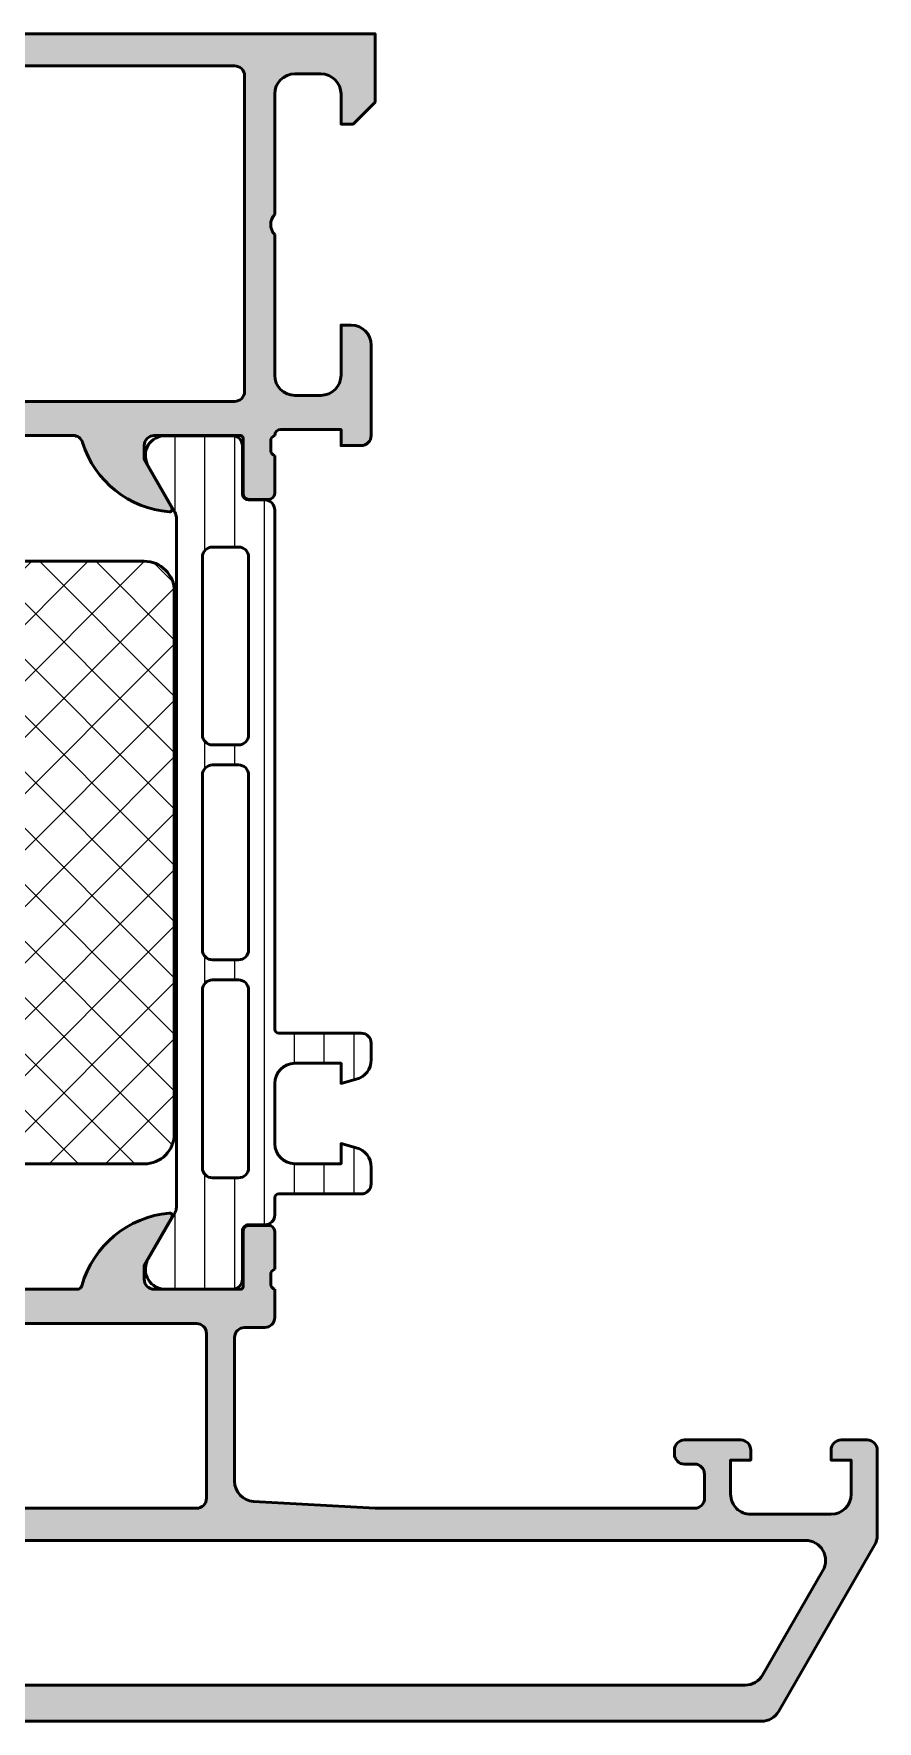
# Model space of a CAD drawing. Extents: x 0 to 84, y 1 to 85.
# Drawn here: x 42 to 84, y 1 to 85 of the extents above; entities that cross this region are included whole.
import ezdxf

# ---------------------------------------------------------------- set-up
doc = ezdxf.new("R2010")
doc.units = 0
for name, color, linetype, lineweight in [('0S-Alu contour', 7, 'Continuous', 50), ('0S-Alu hatch', 252, 'Continuous', 25), ('0S-Plastic contour', 254, 'Continuous', 50), ('0S-Plastic hatch', 253, 'Continuous', 25), ('0S-PT contour', 91, 'Continuous', 50), ('0S-PT hatch', 103, 'Continuous', 25)]:
    doc.layers.add(name, color=color, linetype=linetype, lineweight=lineweight)

# ---------------------------------------------------------------- blocks, each defined once
blk = doc.blocks.new('347470__0EFAA84F_3B06_42D3_899F_2176F6EC18F2_')
at = {"layer": '0S-Alu hatch'}
h = blk.add_hatch(color=256, dxfattribs=at)
edge = h.paths.add_edge_path()
edge.add_ellipse((29.92116444653429, 22.76752011515538), major_axis=(-0.2788950563274239, 0), ratio=1, start_angle=106.41987641949419, end_angle=181.1645893740998, ccw=False)
edge.add_line((30.00000089307734, 22.49999952316228), (30.00000089307734, 21.09999799728354))
edge.add_arc((30.50000089307734, 21.09999799728354), 0.5, 180, 270)
edge.add_line((30.50000089307734, 20.59999799728355), (31.50000089307734, 20.59999799728355))
edge.add_ellipse((31.50000089307734, 20.09999799728355), major_axis=(-0.5, 0), ratio=1, start_angle=180, end_angle=270, ccw=False)
edge.add_line((32.00000089307734, 20.09999799728355), (32.00000089307734, 12.94448852539023))
edge.add_ellipse((31.00001022148991, 12.94447682080039), major_axis=(-0.9999906716559287, 0), ratio=1, start_angle=93.26926935201033, end_angle=180.0006706298244, ccw=False)
edge.add_line((31.05703824659297, 11.94611358642539), (25.00000280042689, 11.5999984741207))
edge.add_line((25.00000280042689, 11.5999984741207), (9.100008903941596, 11.5999984741207))
edge.add_ellipse((9.100005264584935, 12.09999483476404), major_axis=(-0.4999963606565819, 0), ratio=1, start_angle=-0.000417042864683026, end_angle=90.00041704258939, ccw=False)
edge.add_line((8.600008903941596, 12.0999984741231), (8.600008903941596, 13.30000305175731))
edge.add_ellipse((9.100011644809298, 13.30000031088972), major_axis=(-0.5000027408752123, 0), ratio=1, start_angle=270.00031407858114, end_angle=359.99968592151924, ccw=False)
edge.add_line((9.100008903941596, 13.80000305175742), (9.600008903941596, 13.80000305175742))
edge.add_arc((9.600021785517823, 14.29999017018119), 0.4999871185897141, 269.9985238420675, 360.0014761578453)
edge.add_line((10.10000890394159, 14.30000305175666), (10.10000890394159, 14.49999999999961))
edge.add_arc((9.600022703926284, 14.50001379998429), 0.4999862002057592, 359.9984185945515, 450.001581405406)
edge.add_line((9.600008903941596, 14.99999999999961), (6.799990593394722, 14.99999999999961))
edge.add_arc((6.80003932916871, 14.49995126422562), 0.5000487381489312, 90.00558416400675, 179.994415836045)
edge.add_line((6.299990593394722, 14.49999999999915), (6.299990593394722, 13.99999999999961))
edge.add_line((6.299990593394722, 13.99999999999961), (7.299990593394722, 13.99999999999961))
edge.add_line((7.299990593394722, 13.99999999999961), (7.299990593394722, 12.30000305175742))
edge.add_ellipse((6.300037843102492, 12.29995580302594), major_axis=(-0.9999527514085045, 0), ratio=1, start_angle=89.9990412743004, end_angle=180.0027072808267, ccw=False)
edge.add_line((6.300021110973018, 11.30000305175742), (2.299990593394708, 11.30000305175742))
edge.add_ellipse((2.30003377189436, 12.30004623025707), major_axis=(-1.000043179431803, 0), ratio=1, start_angle=0.00247383901108833, end_angle=89.99752616102239, ccw=False)
edge.add_line((1.299990593394708, 12.30000305175684), (1.300049721202326, 13.99999999999972))
edge.add_line((1.300049721202326, 13.99999999999972), (2.300049721202325, 13.99999999999961))
edge.add_line((2.300049721202325, 13.99999999999961), (2.300049721202325, 14.49999999999961))
edge.add_arc((1.799999769986383, 14.49995004878366), 0.500049953710817, 0.0057234159238532, 89.99427658409537)
edge.add_line((1.800049721202297, 14.99999999999961), (0.5000008930773261, 14.99999999999961))
edge.add_arc((0.5000508442932114, 14.49995004878375), 0.5000499537107316, 90.00572341590134, 179.9942765840761)
edge.add_line((8.930773546e-07, 14.49999999999983), (-8.930773293e-07, 10.25881933083658))
edge.add_arc((0.9999991069225314, 10.25881877819851), 1.000000000000013, 179.9999683527403, 209.9999999999999)
edge.add_line((0.1339737031380802, 9.75881877819851), (4.902204947919342, 1.499999999999836))
edge.add_arc((5.768230351703795, 1.999999999999861), 1.000000000000025, 210.0000000000008, 270.0000000000013)
edge.add_line((5.768230351703818, 0.9999999999998362), (78.23175712933612, 0.9999999999998294))
edge.add_arc((78.23175712933612, 1.999999999999808), 0.9999999999999786, 270, 330.0000000000001)
edge.add_line((79.09778253312054, 1.49999999999982), (83.86601377790183, 9.758818778198439))
edge.add_arc((82.9999883741174, 10.25881877819844), 1.00000000000001, 330.0000000000001, 360.0000316702843)
edge.add_line((83.99998837411725, 10.25881933094918), (83.99998658796255, 14.49999999999972))
edge.add_arc((83.4999366367467, 14.49995004878374), 0.5000499537107459, 0.0057234159238532, 89.99427658409702)
edge.add_line((83.4999865879626, 14.99999999999961), (82.1999377598376, 14.99999999999962))
edge.add_arc((82.19998771105354, 14.49995004878368), 0.500049953710817, 90.00572341590787, 179.9942765840761)
edge.add_line((81.6999377598376, 14.49999999999976), (81.6999377598376, 13.99999999999961))
edge.add_line((81.6999377598376, 13.99999999999961), (82.6999377598376, 13.99999999999972))
edge.add_line((82.6999377598376, 13.99999999999972), (82.69999688764521, 12.30000305175753))
edge.add_ellipse((81.69995370914557, 12.30004623025706), major_axis=(-1.000043179431789, 0), ratio=1, start_angle=90.00247383897681, end_angle=179.9975261609891, ccw=False)
edge.add_line((81.69999688764521, 11.30000305175743), (77.69996637006686, 11.30000305175741))
edge.add_ellipse((77.69994963793742, 12.2999558030259), major_axis=(-0.9999527514084835, 0), ratio=1, start_angle=-0.0027072808267121218, end_angle=90.00095872569761, ccw=False)
edge.add_line((76.69999688764521, 12.30000305175754), (76.69999688764521, 13.99999999999961))
edge.add_line((76.69999688764521, 13.99999999999961), (77.69999688764521, 13.99999999999961))
edge.add_line((77.69999688764521, 13.99999999999961), (77.69999688764521, 14.49999999999949))
edge.add_arc((77.19994815187123, 14.49995126422561), 0.5000487381489312, 0.0055841639549441, 89.99441583599327)
edge.add_line((77.19999688764521, 14.9999999999996), (74.39997857709832, 14.99999999999962))
edge.add_arc((74.39996477711365, 14.50001379998431), 0.4999862002057592, 89.99841859459399, 180.0015814054484)
edge.add_line((73.89997857709832, 14.49999999999925), (73.89997857709832, 14.30000305175742))
edge.add_arc((74.39996569552211, 14.29999017018119), 0.4999871185897141, 179.9985238419079, 270.0014761579325)
edge.add_line((74.39997857709832, 13.80000305175742), (74.89997857709834, 13.80000305175742))
edge.add_ellipse((74.89997583623064, 13.30000031088972), major_axis=(-0.5000027408752123, 0), ratio=1, start_angle=180.0003140784808, end_angle=269.99968592141886, ccw=False)
edge.add_line((75.39997857709834, 13.30000305175654), (75.39997857709834, 12.09999847412059))
edge.add_ellipse((74.899982216455, 12.09999483476404), major_axis=(-0.4999963606565819, 0), ratio=1, start_angle=89.99958295741061, end_angle=180.0004170428646, ccw=False)
edge.add_line((74.89997857709834, 11.5999984741207), (58.99998468061305, 11.5999984741207))
edge.add_line((58.99998468061305, 11.5999984741207), (52.94294923444697, 11.94611358642539))
edge.add_ellipse((52.99997725955002, 12.94447682080039), major_axis=(-0.9999906716559276, 0), ratio=1, start_angle=-0.0006706298242988851, end_angle=86.7307306479899, ccw=False)
edge.add_line((51.9999865879626, 12.94448852538971), (51.9999865879626, 20.09999799728355))
edge.add_ellipse((52.49998658796259, 20.09999799728355), major_axis=(-0.5, 0), ratio=1, start_angle=270, end_angle=360, ccw=False)
edge.add_line((52.49998658796259, 20.59999799728355), (53.49998658796259, 20.59999799728355))
edge.add_arc((53.49998658796259, 21.09999799728354), 0.5, 270, 360)
edge.add_line((53.9999865879626, 21.09999799728354), (53.9999865879626, 22.49999952316227))
edge.add_ellipse((54.07882303450563, 22.76752011515538), major_axis=(-0.2788950563274304, 0), ratio=1, start_angle=-1.1645893740997053, end_angle=73.5801235805107, ccw=False)
edge.add_line((53.79998558796258, 22.77318852315377), (53.79998558796258, 23.22678252315378))
edge.add_ellipse((54.07885368360575, 23.23244318263083), major_axis=(-0.2789255417371504, 0), ratio=1, start_angle=-73.57540544464808, end_angle=1.1628700728853119, ccw=False)
edge.add_line((53.9999865879626, 23.49998652315377), (53.9999865879626, 25.37999752316228))
edge.add_arc((53.69998658796259, 25.37999752316227), 0.3000000000000114, 0, 90)
edge.add_line((53.69998658796259, 25.67999752316228), (52.7200122689198, 25.67999752316228))
edge.add_arc((52.7200122689198, 25.37999752316227), 0.3000000000000114, 90, 180)
edge.add_line((52.42001226891979, 25.37999752316227), (52.42001226891979, 22.61999952316228))
edge.add_ellipse((52.30001226891978, 22.61999952316228), major_axis=(-0.1200000000000045, 0), ratio=1, start_angle=90, end_angle=180, ccw=False)
edge.add_line((52.30001226891978, 22.49999952316228), (47.99998658796259, 22.49999952316228))
edge.add_ellipse((47.9999865879626, 22.99999952316229), major_axis=(-0.5000000000000071, 0), ratio=1, start_angle=0, end_angle=89.9999999999992, ccw=False)
edge.add_line((47.49998658796259, 22.99999952316229), (47.49998658796259, 23.69999952316232))
edge.add_line((47.49998658796259, 23.69999952316232), (48.88148204558497, 26.09281984618986))
edge.add_arc((48.7618668033143, 26.16187973851398), 0.1381197846482876, 330.0000000000132, 457.7024374940967)
edge.add_arc((49.20948519129805, 21.32052850371014), 4.999999999999759, 95.34922800961814, 164.2000031475272)
edge.add_ellipse((44.15784064674178, 22.74999952316244), major_axis=(-0.250000000000164, 0), ratio=1, start_angle=90.0000000000179, end_angle=164.2000031475395, ccw=False)
edge.add_line((44.15784064674186, 22.49999952316228), (39.84214683429811, 22.49999952316228))
edge.add_ellipse((39.84214683429814, 22.74999952316232), major_axis=(-0.2500000000000426, 0), ratio=1, start_angle=15.79999685247958, end_angle=89.99999999999352, ccw=False)
edge.add_arc((34.79050228974183, 21.32052850371), 4.999999999999908, 15.79999685247203, 84.65077199038146)
edge.add_arc((35.23812067772563, 26.16187973851398), 0.1381197846482904, 82.2975625059003, 209.9999999999921)
edge.add_line((35.11850543545496, 26.09281984618985), (36.50000089307734, 23.69999952316232))
edge.add_line((36.50000089307734, 23.69999952316232), (36.50000089307734, 22.9999995231623))
edge.add_ellipse((36.00000089307734, 22.99999952316229), major_axis=(-0.5000000000000071, 0), ratio=1, start_angle=89.9999999999975, end_angle=180, ccw=False)
edge.add_line((36.00000089307731, 22.49999952316228), (31.69997521212013, 22.49999952316228))
edge.add_ellipse((31.69997521212013, 22.61999952316229), major_axis=(-0.1200000000000116, 0), ratio=1, start_angle=0, end_angle=89.9999999999967, ccw=False)
edge.add_line((31.57997521212012, 22.61999952316229), (31.57997521212012, 25.37999752316228))
edge.add_arc((31.27997521212011, 25.37999752316227), 0.3000000000000114, 0, 90)
edge.add_line((31.27997521212011, 25.67999752316228), (30.30000089307733, 25.67999752316228))
edge.add_arc((30.30000089307731, 25.37999752316231), 0.2999999999999687, 89.99999999999729, 180)
edge.add_line((30.00000089307734, 25.37999752316231), (30.00000089307734, 23.49998652315377))
edge.add_ellipse((29.92113379743417, 23.23244318263084), major_axis=(-0.2789255417371463, 0), ratio=1, start_angle=178.8371299271111, end_angle=253.5754054446433, ccw=False)
edge.add_line((30.20000189307733, 23.22678252315377), (30.20000189307733, 22.77318852315377))
edge = h.paths.add_edge_path()
edge.add_line((5.710495324784842, 3.299999999999833), (2.708273927200194, 8.499999996187007))
edge.add_ellipse((3.574299330984648, 8.99999999618699), major_axis=(-1.000000000000003, 0), ratio=1, start_angle=-90.00000000000051, end_angle=29.999999999998693, ccw=False)
edge.add_line((3.574299330984656, 9.999999996186993), (80.42568815005534, 9.999999996186968))
edge.add_ellipse((80.42568815005532, 8.99999999618697), major_axis=(-0.9999999999999984, 0), ratio=1, start_angle=149.9999999999996, end_angle=269.9999999999992, ccw=False)
edge.add_line((81.29171355383976, 8.499999996186965), (78.28949215625487, 3.299999999999473))
edge.add_ellipse((77.42346675247045, 3.799999999999458), major_axis=(-0.9999999999999795, 0), ratio=1, start_angle=90, end_angle=150.0000000000003, ccw=False)
edge.add_line((77.42346675247045, 2.799999999999478), (6.576520728569263, 2.799999999999819))
edge.add_ellipse((6.576520728569281, 3.799999999999805), major_axis=(-0.9999999999999863, 0), ratio=1, start_angle=29.999999999998522, end_angle=89.99999999999898, ccw=False)
edge = h.paths.add_edge_path()
edge.add_ellipse((33.89999478956172, 12.0999984741207), major_axis=(-0.5, 0), ratio=1, start_angle=0, end_angle=90, ccw=False)
edge.add_line((33.39999478956172, 12.0999984741207), (33.39999478956172, 20.29999481491456))
edge.add_ellipse((33.89999191692992, 20.29999768754636), major_axis=(-0.4999971273764557, 0), ratio=1, start_angle=-90.00032918124731, end_angle=0.0003291815056059022, ccw=False)
edge.add_line((33.89999478956172, 20.79999481491456), (50.09999269147822, 20.79999481491456))
edge.add_ellipse((50.09999556411002, 20.29999768754636), major_axis=(-0.4999971273764557, 0), ratio=1, start_angle=179.9996708184945, end_angle=270.00032918124725, ccw=False)
edge.add_line((50.59999269147822, 20.29999481491456), (50.59999269147822, 12.09999847412072))
edge.add_ellipse((50.09999269147822, 12.09999847412072), major_axis=(-0.5, 0), ratio=1, start_angle=90, end_angle=180, ccw=False)
edge.add_line((50.09999269147822, 11.59999847412072), (33.89999478956172, 11.5999984741207))
at = {"layer": '0S-Alu contour', "color": 7}
for points in [[(35.11850543545496, 26.09281984618985), (36.50000089307734, 23.69999952316232), (36.50000089307734, 22.9999995231623)], [(47.49998658796259, 22.99999952316229), (47.49998658796259, 23.69999952316232), (48.88148204558497, 26.09281984618986)], [(30.00000089307734, 25.37999752316231), (30.00000089307734, 23.49998652315377)], [(31.27997521212011, 25.67999752316228), (30.30000089307733, 25.67999752316228)], [(31.57997521212012, 22.61999952316229), (31.57997521212012, 25.37999752316228)], [(52.42001226891979, 25.37999752316227), (52.42001226891979, 22.61999952316228)], [(53.69998658796259, 25.67999752316228), (52.7200122689198, 25.67999752316228)], [(53.9999865879626, 23.49998652315377), (53.9999865879626, 25.37999752316228)], [(30.20000189307733, 23.22678252315377), (30.20000189307733, 22.77318852315377)], [(53.79998558796258, 22.77318852315377), (53.79998558796258, 23.22678252315378)], [(30.00000089307734, 22.49999952316228), (30.00000089307734, 21.09999799728354)], [(36.00000089307731, 22.49999952316228), (31.69997521212013, 22.49999952316228)], [(44.15784064674186, 22.49999952316228), (39.84214683429811, 22.49999952316228)], [(52.30001226891978, 22.49999952316228), (47.99998658796259, 22.49999952316228)], [(53.9999865879626, 21.09999799728354), (53.9999865879626, 22.49999952316227)], [(30.50000089307734, 20.59999799728355), (31.50000089307734, 20.59999799728355)], [(33.39999478956172, 12.0999984741207), (33.39999478956172, 20.29999481491456)], [(33.89999478956172, 20.79999481491456), (50.09999269147822, 20.79999481491456)], [(50.59999269147822, 20.29999481491456), (50.59999269147822, 12.09999847412072)], [(52.49998658796259, 20.59999799728355), (53.49998658796259, 20.59999799728355)], [(32.00000089307734, 20.09999799728355), (32.00000089307734, 12.94448852539023)], [(51.9999865879626, 12.94448852538971), (51.9999865879626, 20.09999799728355)], [(8.930773546e-07, 14.49999999999983), (-8.930773293e-07, 10.25881933083658)], [(1.800049721202297, 14.99999999999961), (0.5000008930773261, 14.99999999999961)], [(1.299990593394708, 12.30000305175684), (1.300049721202326, 13.99999999999972), (2.300049721202325, 13.99999999999961), (2.300049721202325, 14.49999999999961)], [(6.299990593394722, 14.49999999999915), (6.299990593394722, 13.99999999999961), (7.299990593394722, 13.99999999999961), (7.299990593394722, 12.30000305175742)], [(9.600008903941596, 14.99999999999961), (6.799990593394722, 14.99999999999961)], [(10.10000890394159, 14.30000305175666), (10.10000890394159, 14.49999999999961)], [(73.89997857709832, 14.49999999999925), (73.89997857709832, 14.30000305175742)], [(77.19999688764521, 14.9999999999996), (74.39997857709832, 14.99999999999962)], [(76.69999688764521, 12.30000305175754), (76.69999688764521, 13.99999999999961), (77.69999688764521, 13.99999999999961), (77.69999688764521, 14.49999999999949)], [(81.6999377598376, 14.49999999999976), (81.6999377598376, 13.99999999999961), (82.6999377598376, 13.99999999999972), (82.69999688764521, 12.30000305175753)], [(83.4999865879626, 14.99999999999961), (82.1999377598376, 14.99999999999962)], [(83.99998837411725, 10.25881933094918), (83.99998658796255, 14.49999999999972)], [(9.100008903941596, 13.80000305175742), (9.600008903941596, 13.80000305175742)], [(74.39997857709832, 13.80000305175742), (74.89997857709834, 13.80000305175742)], [(8.600008903941596, 12.0999984741231), (8.600008903941596, 13.30000305175731)], [(75.39997857709834, 13.30000305175654), (75.39997857709834, 12.09999847412059)], [(31.05703824659297, 11.94611358642539), (25.00000280042689, 11.5999984741207), (9.100008903941596, 11.5999984741207)], [(74.89997857709834, 11.5999984741207), (58.99998468061305, 11.5999984741207), (52.94294923444697, 11.94611358642539)], [(6.300021110973018, 11.30000305175742), (2.299990593394708, 11.30000305175742)], [(50.09999269147822, 11.59999847412072), (33.89999478956172, 11.5999984741207)], [(81.69999688764521, 11.30000305175743), (77.69996637006686, 11.30000305175741)], [(0.1339737031380802, 9.75881877819851), (4.902204947919342, 1.499999999999836)], [(3.574299330984656, 9.999999996186993), (80.42568815005534, 9.999999996186968)], [(79.09778253312054, 1.49999999999982), (83.86601377790183, 9.758818778198439)], [(5.710495324784842, 3.299999999999833), (2.708273927200194, 8.499999996187007)], [(81.29171355383976, 8.499999996186965), (78.28949215625487, 3.299999999999473)], [(77.42346675247045, 2.799999999999478), (6.576520728569263, 2.799999999999819)], [(5.768230351703818, 0.9999999999998362), (78.23175712933612, 0.9999999999998294)]]:
    blk.add_lwpolyline(points, dxfattribs=at)
for centre, radius, start, end in [((35.23812067772563, 26.16187973851398), 0.1381197846482904, 82.2975625059003, 209.9999999999921), ((34.79050228974183, 21.32052850371), 4.999999999999908, 15.79999685247203, 84.65077199038146), ((49.20948519129805, 21.32052850371014), 4.999999999999759, 95.34922800961814, 164.2000031475272), ((48.7618668033143, 26.16187973851398), 0.1381197846482876, 330.0000000000132, 97.70243749409678), ((30.30000089307731, 25.37999752316231), 0.2999999999999687, 89.99999999999729, 180), ((31.27997521212011, 25.37999752316227), 0.3000000000000114, 0, 90), ((52.7200122689198, 25.37999752316227), 0.3000000000000114, 90, 180), ((53.69998658796259, 25.37999752316227), 0.3000000000000114, 0, 90), ((30.50000089307734, 21.09999799728354), 0.5, 180, 270), ((53.49998658796259, 21.09999799728354), 0.5, 270, 0), ((0.5000508442932114, 14.49995004878375), 0.5000499537107316, 90.00572341590134, 179.9942765840761), ((1.799999769986383, 14.49995004878366), 0.500049953710817, 0.0057234159238532, 89.99427658409537), ((6.80003932916871, 14.49995126422562), 0.5000487381489312, 90.00558416400675, 179.994415836045), ((9.600022703926284, 14.50001379998429), 0.4999862002057592, 359.9984185945515, 90.00158140540601), ((9.600021785517823, 14.29999017018119), 0.4999871185897141, 269.9985238420675, 0.0014761578452432), ((74.39996477711365, 14.50001379998431), 0.4999862002057592, 89.99841859459399, 180.0015814054484), ((74.39996569552211, 14.29999017018119), 0.4999871185897141, 179.9985238419079, 270.0014761579325), ((77.19994815187123, 14.49995126422561), 0.5000487381489312, 0.0055841639549441, 89.99441583599327), ((82.19998771105354, 14.49995004878368), 0.500049953710817, 90.00572341590787, 179.9942765840761), ((83.4999366367467, 14.49995004878374), 0.5000499537107459, 0.0057234159238532, 89.99427658409702), ((0.9999991069225314, 10.25881877819851), 1.000000000000013, 179.9999683527403, 209.9999999999999), ((82.9999883741174, 10.25881877819844), 1.00000000000001, 330.0000000000001, 3.16702843074e-05), ((5.768230351703795, 1.999999999999861), 1.000000000000025, 210.0000000000008, 270.0000000000013), ((78.23175712933612, 1.999999999999808), 0.9999999999999786, 270, 330.0000000000001)]:
    blk.add_arc(centre, radius, start, end, dxfattribs=at)
at = {"layer": '0S-Alu contour', "color": 7, "extrusion": (0, 0, -1)}
for centre, radius, start, end in [((-29.92113379743417, 23.23244318263084), 0.2789255417371463, 106.4245945553567, 181.162870072889), ((-29.92116444653429, 22.76752011515538), 0.2788950563274239, 178.8354106259002, 253.5801235805058), ((-36.00000089307734, 22.99999952316229), 0.5000000000000071, 180, 270.0000000000025), ((-39.84214683429814, 22.74999952316232), 0.2500000000000426, 270.0000000000065, 344.2000031475204), ((-44.15784064674178, 22.74999952316244), 0.250000000000164, 195.7999968524605, 269.9999999999821), ((-47.9999865879626, 22.99999952316229), 0.5000000000000071, 270.0000000000008, 0), ((-54.07882303450563, 22.76752011515538), 0.2788950563274304, 286.4198764194893, 1.164589374099741), ((-54.07885368360575, 23.23244318263083), 0.2789255417371504, 358.8371299271147, 73.57540544464815), ((-31.69997521212013, 22.61999952316229), 0.1200000000000116, 270.0000000000033, 0), ((-52.30001226891978, 22.61999952316228), 0.1200000000000045, 180, 270), ((-31.50000089307734, 20.09999799728355), 0.5, 90, 180), ((-33.89999191692992, 20.29999768754636), 0.4999971273764557, 359.9996708184944, 90.0003291812473), ((-50.09999556411002, 20.29999768754636), 0.4999971273764557, 89.99967081875272, 180.0003291815056), ((-52.49998658796259, 20.09999799728355), 0.5, 0, 90), ((-9.100011644809298, 13.30000031088972), 0.5000027408752123, 0.0003140784807261, 89.99968592141887), ((-74.89997583623064, 13.30000031088972), 0.5000027408752123, 90.00031407858111, 179.9996859215192), ((-31.00001022148991, 12.94447682080039), 0.9999906716559289, 179.9993293701756, 266.7307306479897), ((-52.99997725955002, 12.94447682080039), 0.9999906716559278, 273.2692693520101, 0.000670629824406), ((-2.30003377189436, 12.30004623025707), 1.000043179431803, 270.0024738389776, 359.9975261609889), ((-6.300037843102492, 12.29995580302594), 0.9999527514085045, 179.9972927191733, 270.0009587256996), ((-9.100005264584935, 12.09999483476404), 0.4999963606565819, 269.9995829574106, 0.0004170428646345), ((-33.89999478956172, 12.0999984741207), 0.5, 270, 0), ((-50.09999269147822, 12.09999847412072), 0.5, 180, 270), ((-74.899982216455, 12.09999483476404), 0.4999963606565819, 179.9995829571354, 270.0004170425894), ((-77.69994963793742, 12.2999558030259), 0.9999527514084835, 269.9990412743024, 0.0027072808266599), ((-81.69995370914557, 12.30004623025706), 1.000043179431789, 180.002473839011, 269.9975261610232), ((-3.574299330984648, 8.99999999618699), 1.000000000000003, 330.0000000000013, 90.00000000000047), ((-80.42568815005532, 8.99999999618697), 0.9999999999999984, 90.00000000000081, 210.0000000000004), ((-6.576520728569281, 3.799999999999805), 0.9999999999999863, 270.000000000001, 330.0000000000015), ((-77.42346675247045, 3.799999999999458), 0.9999999999999795, 209.9999999999998, 270)]:
    blk.add_arc(centre, radius, start, end, dxfattribs=at)
blk = doc.blocks.new('345110__C82A5356_EB1D_4D89_AD44_10C239CF2454_')
at = {"layer": '0S-Alu hatch'}
h = blk.add_hatch(color=256, dxfattribs=at)
edge = h.paths.add_edge_path()
edge.add_line((25.00000106811058, 85), (25.00000106811058, 81.5999679203087))
edge.add_line((25.00000106811058, 81.5999679203087), (26.09997665404808, 80.49999257278978))
edge.add_line((26.09997665404808, 80.49999257278978), (26.69995223998558, 80.49999257278978))
edge.add_line((26.69995223998558, 80.49999257278978), (26.69995223998558, 82.00045009804307))
edge.add_ellipse((27.70003863926112, 82.00035606868471), major_axis=(-1.00008640369592, 0), ratio=1, start_angle=270.004949886159, end_angle=359.99461298015063, ccw=False)
edge.add_line((27.69995223998558, 83.00044246864853), (29.00000106811057, 83.00044246864854))
edge.add_ellipse((28.99994625942234, 82.00038766034936), major_axis=(-1.000054809801096, 0), ratio=1, start_angle=180.002703004082, end_angle=269.99685986559257, ccw=False)
edge.add_line((30.00000106811057, 82.00043483925599), (30.00000106811058, 75.99999972534715))
edge.add_ellipse((29.47516172779222, 75.49999972534715), major_axis=(-0.724883668698509, 0), ratio=1, start_angle=136.3884232636867, end_angle=223.6115767363134, ccw=False)
edge.add_line((30.00000106811058, 74.99999972534715), (30.00000106811058, 67.99999972534715))
edge.add_ellipse((28.99994227038162, 68.00005852307612), major_axis=(-1.000058799457449, 0), ratio=1, start_angle=90.0033686636416, end_angle=179.996631336242, ccw=False)
edge.add_line((29.00000106811059, 66.99999972534715), (27.69995223998556, 66.99999972534715))
edge.add_ellipse((27.70003971055452, 68.00008719591608), major_axis=(-1.000087474394144, 0), ratio=1, start_angle=0.005011256110094564, end_angle=89.99498874391782, ccw=False)
edge.add_line((26.69995223998558, 67.99999972534664), (26.69995223998558, 70.49999972534715))
edge.add_line((26.69995223998558, 70.49999972534715), (26.19995223998558, 70.49999972534715))
edge.add_arc((26.20003971055452, 69.49991225477821), 1.00008747439416, 90.00501125608184, 179.9949887438899)
edge.add_line((25.19995223998558, 69.49999972534765), (25.20001327514183, 64.99999972534715))
edge.add_arc((25.69998253452118, 64.99997661371017), 0.499969259913529, 179.9973514386468, 270.0035228322333)
edge.add_line((25.70001327514184, 64.50000735474168), (26.70001327514183, 64.49999972534715))
edge.add_line((26.70001327514183, 64.49999972534715), (26.70001327514182, 65.29999514771043))
edge.add_line((26.70001327514182, 65.29999514771043), (29.69995405472254, 65.29999514771043))
edge.add_ellipse((29.69988057415703, 64.99999515670939), major_axis=(-0.3000000000000337, 0), ratio=1, start_angle=180.024914814169, end_angle=269.9859662455922, ccw=False)
edge.add_ellipse((29.92104409925041, 64.7326050183741), major_axis=(-0.2788950563274228, 0), ratio=1, start_angle=178.8354106258969, end_angle=253.5801235805057, ccw=False)
edge.add_line((30.19988154579345, 64.7269366103757), (30.19988154579343, 64.2733426103757))
edge.add_ellipse((29.92101345015026, 64.26768195089865), major_axis=(-0.2789255417371505, 0), ratio=1, start_angle=106.42459455535229, end_angle=181.1628700728862, ccw=False)
edge.add_line((29.99988054579342, 64.0001386103757), (29.99988054579344, 62.12012761036719))
edge.add_arc((30.29988054579343, 62.12012761036719), 0.2999999999999971, 180, 270)
edge.add_line((30.29988054579343, 61.8201276103672), (31.27985486483622, 61.8201276103672))
edge.add_arc((31.27985486483622, 62.12012761036719), 0.2999999999999971, 270, 360)
edge.add_line((31.57985486483621, 62.12012761036719), (31.57985486483621, 64.88012925171087))
edge.add_ellipse((31.69985486483621, 64.88012925171085), major_axis=(-0.1199999999999974, 0), ratio=1, start_angle=269.99990065165457, end_angle=360, ccw=False)
edge.add_line((31.6998550729109, 65.00012925171067), (35.99987899779808, 65.00012179565965))
edge.add_ellipse((35.99989188005173, 64.50013467805168), major_axis=(-0.4999871177739289, 0), ratio=1, start_angle=179.9993980350858, end_angle=270.00147623556404, ccw=False)
edge.add_line((36.49987899779807, 64.50012942505215), (36.49987899779808, 63.80012484741746))
edge.add_line((36.49987899779808, 63.80012484741746), (35.11780838561474, 61.40630046574698))
edge.add_arc((35.23619415551164, 61.33795063410185), 0.1367000000000065, 150.0000814796198, 274.3397826725441)
edge.add_arc((34.87711909478889, 66.06955313799685), 4.881907809369218, 274.3397826725372, 343.0454840365642)
edge.add_ellipse((40.02511063812291, 64.50012179565971), major_axis=(-0.4999999999999369, 0), ratio=1, start_angle=270, end_angle=343.04548403656395, ccw=False)
edge.add_line((40.02511063812291, 65.00012179565962), (43.95784164032277, 65.00012179565965))
edge.add_ellipse((43.95784164032285, 64.5001217956597), major_axis=(-0.4999999999999574, 0), ratio=1, start_angle=197.2895527157438, end_angle=270.000000000009, ccw=False)
edge.add_arc((49.1358846415434, 66.1118668983077), 4.923085062803216, 197.2895527157344, 265.5272736079399)
edge.add_arc((48.76262060419417, 61.34005844365998), 0.1367000000000096, 265.5272736079397, 389.9999185203853)
edge.add_line((48.88100637409108, 61.40840827530513), (47.50015270232688, 63.80012484741746))
edge.add_line((47.50015270232688, 63.80012484741746), (47.50015270232688, 64.50012942505418))
edge.add_ellipse((48.00013982007323, 64.50013467805167), major_axis=(-0.4999871177739381, 0), ratio=1, start_angle=-90.00147623556478, end_angle=0.0006019649143240713, ccw=False)
edge.add_line((48.00015270232688, 65.00012179565965), (52.3001766271981, 65.00012925171069))
edge.add_ellipse((52.30017683527279, 64.88012925171087), major_axis=(-0.1200000000000002, 0), ratio=1, start_angle=180, end_angle=270.0000993483455, ccw=False)
edge.add_line((52.42017683527279, 64.88012925171087), (52.42017683527279, 62.1201276103279))
edge.add_arc((52.72017683527278, 62.1201276103279), 0.2999999999999945, 180, 270)
edge.add_line((52.72017683527278, 61.8201276103279), (53.70015115431558, 61.8201276103279))
edge.add_arc((53.70015115431558, 62.1201276103279), 0.2999999999999971, 270, 360)
edge.add_line((54.00015115431557, 62.1201276103279), (54.00015115431557, 64.00013861033642))
edge.add_ellipse((54.07901824995875, 64.26768195085936), major_axis=(-0.2789255417371443, 0), ratio=1, start_angle=-1.1628700728862214, end_angle=73.57540544464467, ccw=False)
edge.add_line((53.80015015431558, 64.27334261033641), (53.80015015431557, 64.72693661033641))
edge.add_ellipse((54.07898760085859, 64.73260501833478), major_axis=(-0.2788950563274022, 0), ratio=1, start_angle=-73.58012358050911, end_angle=1.16458937409692, ccw=False)
edge.add_ellipse((54.30015112597963, 64.99999515668176), major_axis=(-0.3000000000276625, 0), ratio=1, start_angle=270.01403375663676, end_angle=359.9750851880692, ccw=False)
edge.add_line((54.30007764540244, 65.29999514771043), (57.30001830577385, 65.29999514771043))
edge.add_line((57.30001830577385, 65.29999514771043), (57.30001830577385, 64.49999972534715))
edge.add_line((57.30001830577385, 64.49999972534715), (58.30001830577383, 64.50000735474168))
edge.add_arc((58.30004904639451, 64.99997661371016), 0.4999692599135244, 269.9964771677659, 360.0026485613531)
edge.add_line((58.80001830577384, 64.99999972534718), (58.8000793409301, 69.49999972534715))
edge.add_arc((57.79999187036115, 69.49991225477821), 1.000087474394154, 0.0050112561101264, 89.99498874391819)
edge.add_line((57.8000793409301, 70.49999972534715), (57.30007934093009, 70.49999972534715))
edge.add_line((57.30007934093009, 70.49999972534715), (57.30007934093009, 67.99999972534715))
edge.add_ellipse((56.29999194345703, 68.00008712280979), major_axis=(-1.000087401291883, 0), ratio=1, start_angle=90.00501389832078, end_angle=179.9949929319336, ccw=False)
edge.add_line((56.30007946013939, 66.99999972534715), (55.00003063201439, 66.99999972534715))
edge.add_ellipse((55.00008942974336, 68.00005852307612), major_axis=(-1.000058799457453, 0), ratio=1, start_angle=0.0033686637580103707, end_angle=89.9966313363588, ccw=False)
edge.add_line((54.00003063201438, 67.9999997253451), (54.00003063201438, 74.99999972534715))
edge.add_ellipse((54.52486997233275, 75.49999972534715), major_axis=(-0.724883668698509, 0), ratio=1, start_angle=-43.61157673631328, end_angle=43.611576736313395, ccw=False)
edge.add_line((54.00003063201438, 75.99999972534715), (54.00003063201438, 82.00043483925401))
edge.add_ellipse((55.00008544070262, 82.00038766034935), major_axis=(-1.000054809801103, 0), ratio=1, start_angle=270.0031401344082, end_angle=359.997296995918, ccw=False)
edge.add_line((55.00003063201439, 83.00044246864853), (56.30007946013939, 83.00044246864854))
edge.add_ellipse((56.29999301452374, 82.00035614156477), major_axis=(-1.000086330819877, 0), ratio=1, start_angle=180.0053828449331, end_angle=269.995047458617, ccw=False)
edge.add_line((57.30007934093009, 82.00045009804246), (57.30007934093009, 80.49999257278978))
edge.add_line((57.30007934093009, 80.49999257278978), (57.90005492686759, 80.49999257278978))
edge.add_line((57.90005492686759, 80.49999257278978), (59.00003051757813, 81.5999679203087))
edge.add_line((59.00003051757813, 81.5999679203087), (59, 85))
edge.add_line((59, 85), (25.00000106811058, 85))
edge = h.paths.add_edge_path()
edge.add_line((31.50001441955101, 67.19999667358933), (31.50001441955101, 82.89999386024931))
edge.add_ellipse((32.00001716041862, 82.89999111938248), major_axis=(-0.5000027408751199, 0), ratio=1, start_angle=270.0003140785705, end_angle=359.99968592151924, ccw=False)
edge.add_line((32.00001441955101, 83.3999938602501), (52.00001537322532, 83.3999938602501))
edge.add_ellipse((52.00001263235772, 82.89999111938248), major_axis=(-0.5000027408751218, 0), ratio=1, start_angle=180.0003140784808, end_angle=269.99968592142943, ccw=False)
edge.add_line((52.50001537322532, 82.8999938602501), (52.50001537322532, 67.19999667359014))
edge.add_ellipse((52.00001263235771, 67.19999941445695), major_axis=(-0.5000027408751234, 0), ratio=1, start_angle=90.00031407857142, end_angle=179.9996859215194, ccw=False)
edge.add_line((52.00001537322532, 66.69999667358934), (32.00001441955101, 66.69999667358934))
edge.add_ellipse((32.00001716041861, 67.19999941445694), major_axis=(-0.5000027408751163, 0), ratio=1, start_angle=0.00031407848081244083, end_angle=89.99968592143023, ccw=False)
at = {"layer": '0S-Alu contour', "color": 7}
for points in [[(25.00000106811058, 85), (25.00000106811058, 81.5999679203087), (26.09997665404808, 80.49999257278978), (26.69995223998558, 80.49999257278978), (26.69995223998558, 82.00045009804307)], [(57.30007934093009, 82.00045009804246), (57.30007934093009, 80.49999257278978), (57.90005492686759, 80.49999257278978), (59.00003051757813, 81.5999679203087), (59, 85), (25.00000106811058, 85)], [(32.00001441955101, 83.3999938602501), (52.00001537322532, 83.3999938602501)], [(27.69995223998558, 83.00044246864853), (29.00000106811057, 83.00044246864854)], [(31.50001441955101, 67.19999667358933), (31.50001441955101, 82.89999386024931)], [(52.50001537322532, 82.8999938602501), (52.50001537322532, 67.19999667359014)], [(55.00003063201439, 83.00044246864853), (56.30007946013939, 83.00044246864854)], [(30.00000106811057, 82.00043483925599), (30.00000106811058, 75.99999972534715)], [(54.00003063201438, 75.99999972534715), (54.00003063201438, 82.00043483925401)], [(30.00000106811058, 74.99999972534715), (30.00000106811058, 67.99999972534715)], [(54.00003063201438, 67.9999997253451), (54.00003063201438, 74.99999972534715)], [(26.69995223998558, 67.99999972534664), (26.69995223998558, 70.49999972534715), (26.19995223998558, 70.49999972534715)], [(57.8000793409301, 70.49999972534715), (57.30007934093009, 70.49999972534715), (57.30007934093009, 67.99999972534715)], [(25.19995223998558, 69.49999972534765), (25.20001327514183, 64.99999972534715)], [(58.80001830577384, 64.99999972534718), (58.8000793409301, 69.49999972534715)], [(29.00000106811059, 66.99999972534715), (27.69995223998556, 66.99999972534715)], [(52.00001537322532, 66.69999667358934), (32.00001441955101, 66.69999667358934)], [(56.30007946013939, 66.99999972534715), (55.00003063201439, 66.99999972534715)], [(25.70001327514184, 64.50000735474168), (26.70001327514183, 64.49999972534715), (26.70001327514182, 65.29999514771043), (29.69995405472254, 65.29999514771043)], [(30.19988154579345, 64.7269366103757), (30.19988154579343, 64.2733426103757)], [(31.57985486483621, 62.12012761036719), (31.57985486483621, 64.88012925171087)], [(31.6998550729109, 65.00012925171067), (35.99987899779808, 65.00012179565965)], [(40.02511063812291, 65.00012179565962), (43.95784164032277, 65.00012179565965)], [(48.00015270232688, 65.00012179565965), (52.3001766271981, 65.00012925171069)], [(52.42017683527279, 64.88012925171087), (52.42017683527279, 62.1201276103279)], [(53.80015015431558, 64.27334261033641), (53.80015015431557, 64.72693661033641)], [(54.30007764540244, 65.29999514771043), (57.30001830577385, 65.29999514771043), (57.30001830577385, 64.49999972534715), (58.30001830577383, 64.50000735474168)], [(29.99988054579342, 64.0001386103757), (29.99988054579344, 62.12012761036719)], [(36.49987899779807, 64.50012942505215), (36.49987899779808, 63.80012484741746), (35.11780838561474, 61.40630046574698)], [(48.88100637409108, 61.40840827530513), (47.50015270232688, 63.80012484741746), (47.50015270232688, 64.50012942505418)], [(54.00015115431557, 62.1201276103279), (54.00015115431557, 64.00013861033642)], [(30.29988054579343, 61.8201276103672), (31.27985486483622, 61.8201276103672)], [(52.72017683527278, 61.8201276103279), (53.70015115431558, 61.8201276103279)]]:
    blk.add_lwpolyline(points, dxfattribs=at)
at = {"layer": '0S-Alu contour', "color": 7, "extrusion": (0, 0, -1)}
for centre, radius, start, end in [((-32.00001716041862, 82.89999111938248), 0.5000027408751199, 0.0003140784807261, 89.99968592142947), ((-52.00001263235772, 82.89999111938248), 0.5000027408751218, 90.00031407857054, 179.9996859215192), ((-27.70003863926112, 82.00035606868471), 1.00008640369592, 0.0053870198493499, 89.99505011384096), ((-28.99994625942234, 82.00038766034936), 1.000054809801096, 90.00314013440745, 179.997296995918), ((-55.00008544070262, 82.00038766034935), 1.000054809801103, 0.0027030040819815, 89.99685986559176), ((-56.29999301452374, 82.00035614156477), 1.000086330819877, 90.004952541383, 179.9946171550669), ((-29.47516172779222, 75.49999972534715), 0.724883668698509, 136.3884232636866, 223.6115767363133), ((-54.52486997233275, 75.49999972534715), 0.724883668698509, 316.3884232636866, 43.6115767363134), ((-27.70003971055452, 68.00008719591608), 1.000087474394144, 270.0050112560822, 359.9949887438899), ((-28.99994227038162, 68.00005852307612), 1.000058799457449, 180.003368663758, 269.9966313363584), ((-55.00008942974336, 68.00005852307612), 1.000058799457453, 270.0033686636412, 359.996631336242), ((-56.29999194345703, 68.00008712280979), 1.000087401291883, 180.0050070680665, 269.9949861016792), ((-32.00001716041861, 67.19999941445694), 0.5000027408751163, 270.0003140785698, 359.9996859215192), ((-52.00001263235771, 67.19999941445695), 0.5000027408751234, 180.0003140784807, 269.9996859214286), ((-29.69988057415703, 64.99999515670939), 0.3000000000000337, 90.0140337544078, 179.975085185831), ((-29.92104409925041, 64.7326050183741), 0.2788950563274228, 106.4198764194943, 181.1645893741031), ((-31.69985486483621, 64.88012925171085), 0.1199999999999974, 0, 90.00009934834546), ((-35.99989188005173, 64.50013467805168), 0.499987117773929, 89.99852376443596, 180.0006019649143), ((-40.02511063812291, 64.50012179565971), 0.4999999999999369, 16.95451596343606, 90), ((-43.95784164032285, 64.5001217956597), 0.4999999999999574, 89.99999999999103, 162.7104472842562), ((-48.00013982007323, 64.50013467805167), 0.4999871177739381, 359.9993980350857, 90.00147623556484), ((-52.30017683527279, 64.88012925171087), 0.1200000000000002, 89.99990065165453, 180), ((-54.07898760085859, 64.73260501833478), 0.2788950563274022, 358.8354106259031, 73.58012358050902), ((-54.30015112597963, 64.99999515668176), 0.3000000000276625, 0.0249148119308007, 89.98596624336322), ((-29.92101345015026, 64.26768195089865), 0.2789255417371505, 178.8371299271138, 253.5754054446477), ((-54.07901824995875, 64.26768195085936), 0.2789255417371443, 286.4245945553553, 1.162870072886224)]:
    blk.add_arc(centre, radius, start, end, dxfattribs=at)
at = {"layer": '0S-Alu contour', "color": 7}
for centre, radius, start, end in [((26.20003971055452, 69.49991225477821), 1.00008747439416, 90.00501125608184, 179.9949887438899), ((57.79999187036115, 69.49991225477821), 1.000087474394154, 0.0050112561101264, 89.99498874391819), ((25.69998253452118, 64.99997661371017), 0.499969259913529, 179.9973514386468, 270.0035228322333), ((58.30004904639451, 64.99997661371016), 0.4999692599135244, 269.9964771677659, 0.0026485613531484), ((34.87711909478889, 66.06955313799685), 4.881907809369218, 274.3397826725372, 343.0454840365642), ((49.1358846415434, 66.1118668983077), 4.923085062803216, 197.2895527157344, 265.5272736079399), ((30.29988054579343, 62.12012761036719), 0.2999999999999971, 180, 270), ((31.27985486483622, 62.12012761036719), 0.2999999999999971, 270, 0), ((35.23619415551164, 61.33795063410185), 0.1367000000000065, 150.0000814796198, 274.3397826725441), ((48.76262060419417, 61.34005844365998), 0.1367000000000096, 265.5272736079397, 29.99991852038532), ((52.72017683527278, 62.1201276103279), 0.2999999999999945, 180, 270), ((53.70015115431558, 62.1201276103279), 0.2999999999999971, 270, 0)]:
    blk.add_arc(centre, radius, start, end, dxfattribs=at)
blk = doc.blocks.new('284025__AAB0C85A_902C_4BC8_BAD9_A70925F3A98A___86339C87_D836_475F_8C5A_C7F694615AF0_')
at = {"layer": '0S-Plastic hatch'}
h = blk.add_hatch(dxfattribs=at)
h.set_pattern_fill('ANSI31', color=256, scale=0.4680000000000001, angle=45, style=0)
h.set_pattern_definition([(90, (0, 0), (-1.4859, 0), [])])
edge = h.paths.add_edge_path()
edge.add_ellipse((48.59997687326928, 60.92831451080935), major_axis=(-0.5000000001359661, 0), ratio=1, start_angle=180.0021352064704, end_angle=210.0020718928112, ccw=False)
edge.add_line((49.09997687305805, 60.92833314400312), (49.1010631854902, 26.57406438840372))
edge.add_ellipse((48.6010631857243, 26.57404680080275), major_axis=(-0.5000000000752212, 0), ratio=1, start_angle=150.0020787007792, end_angle=180.0020153905168, ccw=False)
edge.add_line((49.03408495743988, 26.3240625107053), (47.71569795965314, 24.04035790945003))
edge.add_arc((48.55697019031193, 23.49975345535554), 0.999996070924483, 147.2750591980467, 261.8204672459861)
edge.add_line((48.41469539339771, 22.50993022667913), (51.89123688920355, 22.51005687414322))
edge.add_arc((51.8912214185838, 23.01005285134943), 0.4999959774455577, 270.0017728166991, 360.0023777790716)
edge.add_line((52.3912173955988, 23.01007360121933), (52.39079851538601, 25.41007197055785))
edge.add_ellipse((52.69079851518921, 25.41008283679217), major_axis=(-0.299999999999997, 0), ratio=1, start_angle=-89.99792470211378, end_angle=0.002075297898500139, ccw=False)
edge.add_line((52.69078764895489, 25.71008283659537), (53.50111898176979, 25.71011146301358))
edge.add_arc((53.50110355038549, 26.21010878387343), 0.4999973210979704, 270.0017683158601, 360.0023822800018)
edge.add_line((54.00110087105127, 26.21012957307691), (54.00242141604121, 27.051201818204))
edge.add_ellipse((54.2024214160412, 27.05120181820403), major_axis=(-0.1999999999999815, 0), ratio=1, start_angle=270, end_angle=360, ccw=False)
edge.add_line((54.2024214160412, 27.25120181820401), (58.30242141602957, 27.25120181820399))
edge.add_arc((58.30242141602955, 27.75120181820403), 0.5000000000000285, 270.0000000000025, 360)
edge.add_line((58.80242141602957, 27.75120181820403), (58.80242141602911, 28.58195104156205))
edge.add_arc((57.80242141602958, 28.58195104156198), 0.9999999999995162, 0, 74.99999999891534)
edge.add_line((58.06124046115026, 29.54787686784569), (57.30242141602968, 29.75120181820394))
edge.add_line((57.30242141602968, 29.75120181820394), (57.30242141602957, 28.75120181820399))
edge.add_line((57.30242141602957, 28.75120181820399), (55.00242141604122, 28.75120181820399))
edge.add_ellipse((55.00413066176244, 29.75532830240565), major_axis=(-1.004127938958029, 0), ratio=1, start_angle=0.23408772131568867, end_angle=89.90246998467842, ccw=False)
edge.add_line((54.00001110331453, 29.75122584722985), (54.00001110331452, 32.75110420137354))
edge.add_ellipse((55.00413044988227, 32.74707584552637), major_axis=(-1.004127427074103, 0), ratio=1, start_angle=270.0975179750866, end_angle=359.7701403215128, ccw=False)
edge.add_line((55.00242141604116, 33.75120181820399), (57.30242141602957, 33.75120181820399))
edge.add_line((57.30242141602957, 33.75120181820399), (57.30242141602957, 32.751201818204))
edge.add_line((57.30242141602957, 32.751201818204), (58.06124046115023, 32.95452676853217))
edge.add_arc((57.80242141602943, 33.92045259481643), 1.000000000000071, 285.0000000010827, 360)
edge.add_line((58.80242141602951, 33.92045259481643), (58.80242141602952, 34.75120181820405))
edge.add_arc((58.30242141602955, 34.75120181820405), 0.4999999999999539, 0, 89.99999999999837)
edge.add_line((58.30242141602957, 35.25120181820401), (54.20242141604128, 35.251201818204))
edge.add_ellipse((54.20414996893652, 35.45537491404723), major_axis=(-0.2041804127758607, 0), ratio=1, start_angle=1.1558689438122087, end_angle=89.51493893429051, ccw=False)
edge.add_line((54.00001110331452, 35.4512561152079), (53.99998818175652, 61.29262292476008))
edge.add_arc((53.4999908608967, 61.2926074933758), 0.4999973210979562, 0.0017683158931002, 90.0023822799153)
edge.add_line((53.49997007169399, 61.79260481404156), (52.68963873887906, 61.79257618762337))
edge.add_ellipse((52.68962787264479, 62.09257618742658), major_axis=(-0.3000000000000112, 0), ratio=1, start_angle=0.002075297898500139, end_angle=90.00207529787662, ccw=False)
edge.add_line((52.38962787284157, 62.0925653211922), (52.38987289342237, 64.49256371457774))
edge.add_arc((51.88987691621614, 64.492548243958), 0.499995977445579, 0.0017728167248697, 90.0023777790745)
edge.add_line((51.88985616634621, 64.99254422097302), (48.41331467054039, 64.99241757350892))
edge.add_arc((48.55566117142213, 64.00260465403824), 0.9999960709244712, 98.18368334978393, 212.7290913977285)
edge.add_line((47.7144281052019, 63.46193925828768), (49.03298053465832, 61.17833016903831))
edge = h.paths.add_edge_path()
edge.add_line((50.9005288020305, 59.45118946932442), (52.2005229082984, 59.45118946932442))
edge.add_ellipse((52.20053948109523, 58.95118946751146), major_axis=(-0.5000000020876287, 0), ratio=1, start_angle=180, end_angle=270.0018991026187, ccw=False)
edge.add_line((52.70053948318285, 58.95118946751146), (52.70053948318285, 50.10119557284531))
edge.add_ellipse((52.20053948102556, 50.10119557472274), major_axis=(-0.5000000021572859, 0), ratio=1, start_angle=89.99810091050108, end_angle=180, ccw=False)
edge.add_line((52.20052290834322, 49.6011955728401), (50.90052880203048, 49.6011955728401))
edge.add_ellipse((50.90052516267372, 50.10119193348335), major_axis=(-0.4999963606564896, 0), ratio=1, start_angle=-0.000417042864683026, end_angle=90.00041704260002, ccw=False)
edge.add_line((50.40052880203048, 50.10119557284241), (50.4005288020305, 58.95118946932442))
edge.add_ellipse((50.90052516267387, 58.95119310868105), major_axis=(-0.4999963606566175, 0), ratio=1, start_angle=-90.0004170425845, end_angle=0.00041704286462618256, ccw=False)
edge = h.paths.add_edge_path()
edge.add_ellipse((50.90054406080917, 28.55121083232762), major_axis=(-0.5000152587890554, 0), ratio=1, start_angle=0, end_angle=90.0000000000008, ccw=False)
edge.add_line((50.40052880202011, 28.55121083233281), (50.40052880202011, 37.40118947002289))
edge.add_ellipse((50.90052516266343, 37.40119310937958), major_axis=(-0.4999963606565535, 0), ratio=1, start_angle=-90.00041704259269, end_angle=0.00041704286462618256, ccw=False)
edge.add_line((50.90052880202012, 37.90118947002289), (52.20052290828803, 37.90118947002289))
edge.add_ellipse((52.20053948108482, 37.40118946820992), major_axis=(-0.5000000020876287, 0), ratio=1, start_angle=180, end_angle=270.001899102613, ccw=False)
edge.add_line((52.70053948317245, 37.40118947002802), (52.70053948317245, 28.55118031474951))
edge.add_ellipse((52.20055474196152, 28.55118031474951), major_axis=(-0.4999847412109375, 0), ratio=1, start_angle=90.0000000000008, end_angle=180, ccw=False)
edge.add_line((52.20055474196152, 28.05119557353857), (50.90054406080918, 28.05119557353857))
edge = h.paths.add_edge_path()
edge.add_ellipse((50.90052880202012, 39.4011894700229), major_axis=(-0.5000000000000036, 0), ratio=1, start_angle=0, end_angle=89.9999999999975, ccw=False)
edge.add_line((50.40052880202011, 39.40118947002808), (50.40052880202011, 48.10119557354376))
edge.add_ellipse((50.90052880202012, 48.10119557353854), major_axis=(-0.5000000000000142, 0), ratio=1, start_angle=270.000000001192, end_angle=360, ccw=False)
edge.add_line((50.90052880200972, 48.60119557353856), (52.20053948316206, 48.60119557353858))
edge.add_ellipse((52.20053948317248, 48.10119557353857), major_axis=(-0.5, 0), ratio=1, start_angle=180, end_angle=270.0000000011953, ccw=False)
edge.add_line((52.70053948317247, 48.10119557354378), (52.70053948317246, 39.40118947002287))
edge.add_ellipse((52.20053948317247, 39.40118947002287), major_axis=(-0.4999999999999929, 0), ratio=1, start_angle=89.9999999999992, end_angle=180, ccw=False)
edge.add_line((52.20053948317247, 38.90118947002289), (50.9005288020201, 38.9011894700229))
at = {"layer": '0S-Alu contour', "color": 7}
for points in [[(50.40052880203048, 50.10119557284241), (50.4005288020305, 58.95118946932442)], [(50.9005288020305, 59.45118946932442), (52.2005229082984, 59.45118946932442)], [(52.70053948318285, 58.95118946751146), (52.70053948318285, 50.10119557284531)], [(52.20052290834322, 49.6011955728401), (50.90052880203048, 49.6011955728401)], [(50.40052880202011, 39.40118947002808), (50.40052880202011, 48.10119557354376)], [(50.90052880200972, 48.60119557353856), (52.20053948316206, 48.60119557353858)], [(52.70053948317247, 48.10119557354378), (52.70053948317246, 39.40118947002287)], [(52.20053948317247, 38.90118947002289), (50.9005288020201, 38.9011894700229)], [(50.90052880202012, 37.90118947002289), (52.20052290828803, 37.90118947002289)], [(50.40052880202011, 28.55121083233281), (50.40052880202011, 37.40118947002289)], [(52.70053948317245, 37.40118947002802), (52.70053948317245, 28.55118031474951)], [(52.20055474196152, 28.05119557353857), (50.90054406080918, 28.05119557353857)]]:
    blk.add_lwpolyline(points, dxfattribs=at)
at = {"layer": '0S-Alu contour', "color": 7, "extrusion": (0, 0, -1)}
for centre, radius, start, end in [((-50.90052516267387, 58.95119310868105), 0.4999963606566175, 359.9995829571354, 90.00041704258453), ((-52.20053948109523, 58.95118946751146), 0.5000000020876287, 89.9981008973813, 180), ((-50.90052516267372, 50.10119193348335), 0.4999963606564896, 269.9995829574, 0.0004170428646345), ((-52.20053948102556, 50.10119557472274), 0.5000000021572859, 180, 270.0018990894989), ((-50.90052880202012, 48.10119557353854), 0.5000000000000142, 0, 89.99999999880797), ((-52.20053948317248, 48.10119557353857), 0.5, 89.99999999880473, 180), ((-50.90052880202012, 39.4011894700229), 0.5000000000000036, 270.0000000000025, 0), ((-52.20053948317247, 39.40118947002287), 0.4999999999999929, 180, 270.0000000000008), ((-50.90052516266343, 37.40119310937958), 0.4999963606565535, 359.9995829571354, 90.00041704259269), ((-52.20053948108482, 37.40118946820992), 0.5000000020876287, 89.998100897387, 180), ((-50.90054406080917, 28.55121083232762), 0.5000152587890554, 269.9999999999992, 0), ((-52.20055474196152, 28.55118031474951), 0.4999847412109375, 180, 269.9999999999992)]:
    blk.add_arc(centre, radius, start, end, dxfattribs=at)
at = {"layer": '0S-Plastic contour', "color": 7}
for points in [[(51.88985616634621, 64.99254422097302), (48.41331467054039, 64.99241757350892)], [(52.38962787284157, 62.0925653211922), (52.38987289342237, 64.49256371457774)], [(47.7144281052019, 63.46193925828768), (49.03298053465832, 61.17833016903831)], [(53.49997007169399, 61.79260481404156), (52.68963873887906, 61.79257618762337)], [(49.09997687305805, 60.92833314400312), (49.1010631854902, 26.57406438840372)], [(54.00001110331452, 35.4512561152079), (53.99998818175652, 61.29262292476008)], [(58.30242141602957, 35.25120181820401), (54.20242141604128, 35.251201818204)], [(58.80242141602951, 33.92045259481643), (58.80242141602952, 34.75120181820405)], [(55.00242141604116, 33.75120181820399), (57.30242141602957, 33.75120181820399), (57.30242141602957, 32.751201818204), (58.06124046115023, 32.95452676853217)], [(54.00001110331453, 29.75122584722985), (54.00001110331452, 32.75110420137354)], [(58.06124046115026, 29.54787686784569), (57.30242141602968, 29.75120181820394), (57.30242141602957, 28.75120181820399), (55.00242141604122, 28.75120181820399)], [(58.80242141602957, 27.75120181820403), (58.80242141602911, 28.58195104156205)], [(54.00110087105127, 26.21012957307691), (54.00242141604121, 27.051201818204)], [(54.2024214160412, 27.25120181820401), (58.30242141602957, 27.25120181820399)], [(49.03408495743988, 26.3240625107053), (47.71569795965314, 24.04035790945003)], [(52.3912173955988, 23.01007360121933), (52.39079851538601, 25.41007197055785)], [(52.69078764895489, 25.71008283659537), (53.50111898176979, 25.71011146301358)], [(48.41469539339771, 22.50993022667913), (51.89123688920355, 22.51005687414322)]]:
    blk.add_lwpolyline(points, dxfattribs=at)
for centre, radius, start, end in [((48.55566117142213, 64.00260465403824), 0.9999960709244712, 98.18368334978393, 212.7290913977285), ((51.88987691621614, 64.492548243958), 0.499995977445579, 0.0017728167248697, 90.0023777790745), ((53.4999908608967, 61.2926074933758), 0.4999973210979562, 0.0017683158931002, 90.0023822799153), ((58.30242141602955, 34.75120181820405), 0.4999999999999539, 0, 89.99999999999837), ((57.80242141602943, 33.92045259481643), 1.000000000000071, 285.0000000010827, 0), ((57.80242141602958, 28.58195104156198), 0.9999999999995162, 0, 74.99999999891534), ((58.30242141602955, 27.75120181820403), 0.5000000000000285, 270.0000000000025, 0), ((53.50110355038549, 26.21010878387343), 0.4999973210979704, 270.0017683158601, 0.0023822800018465), ((48.55697019031193, 23.49975345535554), 0.999996070924483, 147.2750591980467, 261.8204672459861), ((51.8912214185838, 23.01005285134943), 0.4999959774455577, 270.0017728166991, 0.0023777790715539)]:
    blk.add_arc(centre, radius, start, end, dxfattribs=at)
at = {"layer": '0S-Plastic contour', "color": 7, "extrusion": (0, 0, -1)}
for centre, radius, start, end in [((-52.68962787264479, 62.09257618742658), 0.3000000000000112, 269.9979247021234, 359.9979247021015), ((-48.59997687326928, 60.92831451080935), 0.5000000001359661, 149.9979281071888, 179.9978647935296), ((-54.20414996893652, 35.45537491404723), 0.2041804127758607, 270.4850610657095, 358.8441310561878), ((-55.00413044988227, 32.74707584552637), 1.004127427074103, 0.2298596784871673, 89.90248202491338), ((-55.00413066176244, 29.75532830240565), 1.004127938958029, 270.0975300153216, 359.7659122786843), ((-54.2024214160412, 27.05120181820403), 0.1999999999999815, 0, 90), ((-48.6010631857243, 26.57404680080275), 0.5000000000752212, 179.9979846094832, 209.9979212992209), ((-52.69079851518921, 25.41008283679217), 0.299999999999997, 359.9979247021015, 89.99792470211386)]:
    blk.add_arc(centre, radius, start, end, dxfattribs=at)
blk = doc.blocks.new('373700__105A8FAC_AEC8_4D44_B315_E1A66131AC37_')
at = {"layer": '0S-PT hatch'}
h = blk.add_hatch(dxfattribs=at)
h.set_pattern_fill('ANSI37', color=256, scale=0.625, angle=90, style=0)
h.set_pattern_definition([(135, (0, 0), (-1.403165018917055, -1.403165018917055), []), (225, (0, 0), (1.403165018917055, -1.403165018917055), [])])
edge = h.paths.add_edge_path()
edge.add_line((47.49940875018796, 58.74119876620348), (36.49940875018796, 58.74119876620348))
edge.add_arc((36.49940875018798, 57.24119876620346), 1.500000000000014, 90.00000000000055, 180)
edge.add_line((34.99940875018796, 57.24119876620346), (34.99940875018797, 30.24119876620348))
edge.add_arc((36.49940875018798, 30.24119876620348), 1.500000000000003, 180, 269.9999999999997)
edge.add_line((36.49940875018798, 28.74119876620348), (47.49940875018797, 28.74119876620348))
edge.add_arc((47.49940875018796, 30.24119876620352), 1.500000000000014, 270.0000000000005, 360)
edge.add_line((48.99940875018797, 30.24119876620352), (48.99940875018796, 57.24119876620348))
edge.add_arc((47.49940875018797, 57.24119876620349), 1.499999999999992, 0, 90.00000000000055)
at = {"layer": '0S-PT contour', "color": 7}
for points in [[(47.49940875018796, 58.74119876620348), (36.49940875018796, 58.74119876620348)], [(34.99940875018796, 57.24119876620346), (34.99940875018797, 30.24119876620348)], [(48.99940875018797, 30.24119876620352), (48.99940875018796, 57.24119876620348)], [(36.49940875018798, 28.74119876620348), (47.49940875018797, 28.74119876620348)]]:
    blk.add_lwpolyline(points, dxfattribs=at)
for centre, radius, start, end in [((36.49940875018798, 57.24119876620346), 1.500000000000014, 90.00000000000055, 180), ((47.49940875018797, 57.24119876620349), 1.499999999999992, 0, 90.00000000000055), ((36.49940875018798, 30.24119876620348), 1.500000000000003, 180, 269.9999999999997), ((47.49940875018796, 30.24119876620352), 1.500000000000014, 270.0000000000005, 0)]:
    blk.add_arc(centre, radius, start, end, dxfattribs=at)
blk = doc.blocks.new('373700__A7F23AE9_F179_408F_8B10_B30C8972B072_')
at = {"layer": '0S-Alu contour', "color": 7}
for name in ['345110__C82A5356_EB1D_4D89_AD44_10C239CF2454_', '347470__0EFAA84F_3B06_42D3_899F_2176F6EC18F2_']:
    blk.add_blockref(name, (0, 0), dxfattribs=at)
at = {"layer": '0S-Plastic contour', "color": 7}
blk.add_blockref('284025__AAB0C85A_902C_4BC8_BAD9_A70925F3A98A___86339C87_D836_475F_8C5A_C7F694615AF0_', (0, 0), dxfattribs=at)
at = {"layer": '0S-PT contour', "color": 7}
blk.add_blockref('373700__105A8FAC_AEC8_4D44_B315_E1A66131AC37_', (0, 0), dxfattribs=at)

msp = doc.modelspace()

# ---------------------------------------------------------------- block references
at = {"layer": '0S-Alu contour', "color": 7}
msp.add_blockref('373700__A7F23AE9_F179_408F_8B10_B30C8972B072_', (0, 0), dxfattribs=at)

doc.saveas('drawing.dxf')
